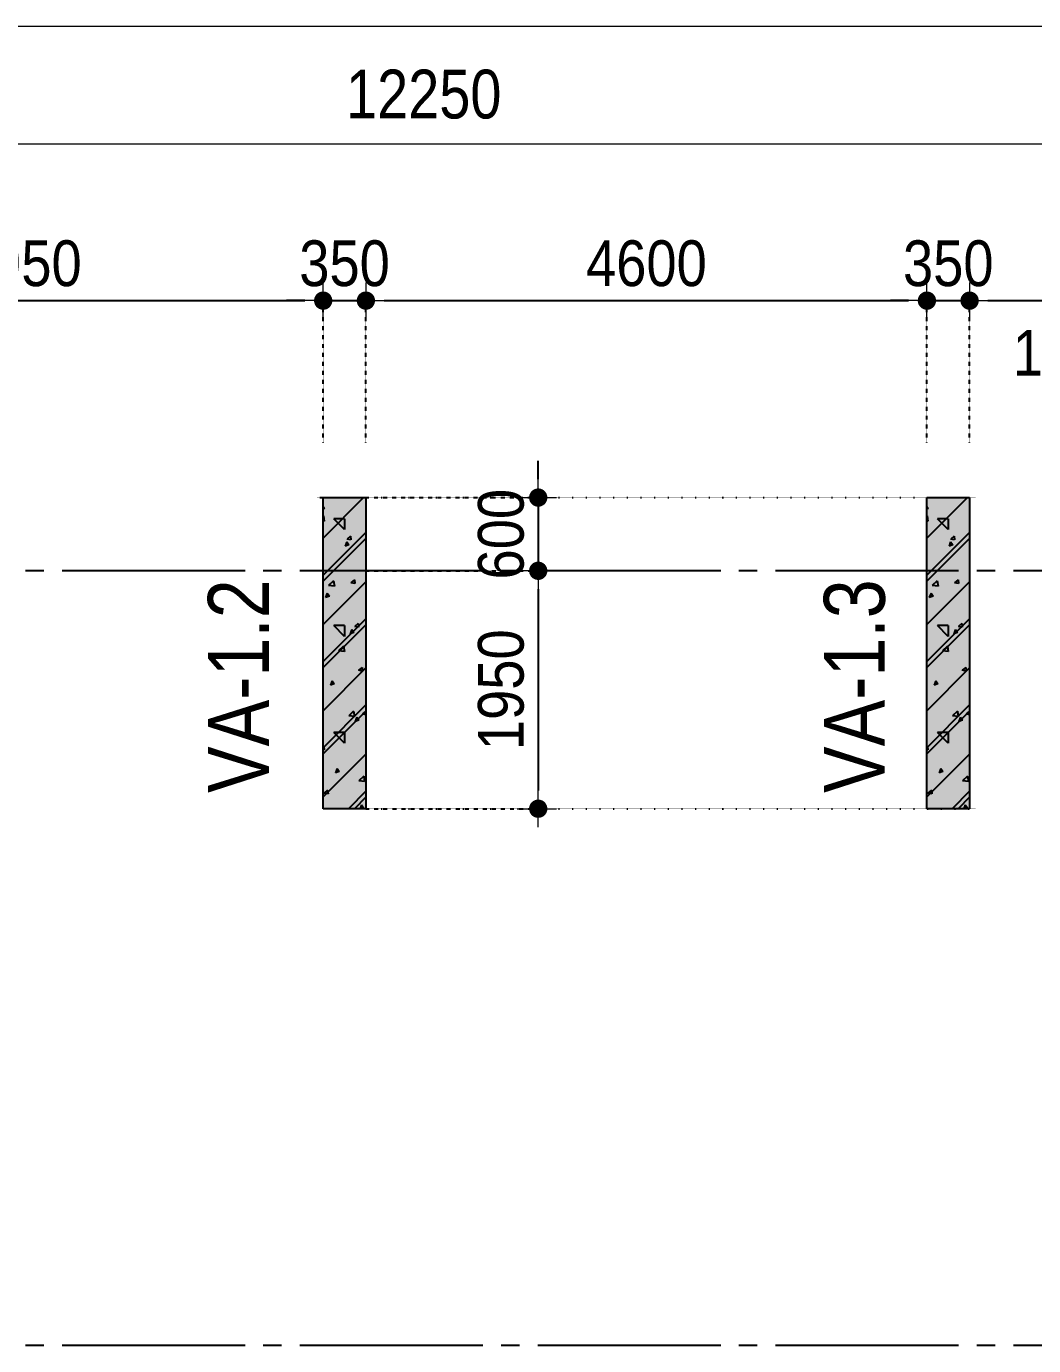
# Model space of a CAD drawing. Header units: millimetres. Extents: x -3973692 to -2843767, y 592734 to 838475.
# Drawn here: x -3145629 to -3137370, y 755881 to 766693 of the extents above; entities that cross this region are included whole.
import ezdxf
from ezdxf.enums import TextEntityAlignment as Align

# ---------------------------------------------------------------- set-up
doc = ezdxf.new("R2010")
doc.units = ezdxf.units.MM
doc.header["$MEASUREMENT"] = 0
doc.header["$PDMODE"] = 3
doc.header["$PDSIZE"] = -20
for name, pattern in [('CHG_XX_Luoi truc-Block A$0$MB_Luoi truc-150-TWA$0$Center101', [13, 10, -1, 1, -1]), ('DIVIDE2', [15.875, 6.35, -3.175, 0, -3.175, 0, -3.175]), ('DOT2', [0.125, 0, -0.125]), ('HIDDEN5', [2.8375, 1.25, -1.5875])]:
    doc.linetypes.add(name, pattern=pattern)
doc.layers.get('0').update_dxf_attribs({"lineweight": 9})
doc.layers.get('Defpoints').update_dxf_attribs({"color": 10, "lineweight": 0})
for name, color, linetype, lineweight in [("'S_General_Dim_1", 1, 'Continuous', 18), ("'S_General_Divide_3 Intermediate", 3, 'DIVIDE2', 40), ('CHG_XX_Cot_Block A-T4-7$0$DBAO', 3, 'Continuous', 13), ('CHG_XX_Luoi truc-Block A$0$Dim 200', 1, 'Continuous', 5), ('TEXT', 7, 'Continuous', 15)]:
    doc.layers.add(name, color=color, linetype=linetype, lineweight=lineweight)
for name, color, linetype in [('CHG_XX_Cot_Block A-T4-7$0$mb_cot tang 9-13 twa$0$Concrete Hatch', 218, 'Continuous'), ('CHG_XX_Cot_Block A-T4-7$0$mb_cot tang 9-13 twa$0$Concrete Line', 6, 'Continuous'), ('CHG_XX_Cot_Block A-T4-7$0$mb_cot tang 9-13 twa$0$Concrete Solid', 216, 'Continuous'), ('CHG_XX_Luoi truc-Block A$0$MB_Luoi truc-150-TWA$0$Grid', 34, 'Continuous'), ('CHG_XX_Luoi truc-Block A$0$MB_Luoi truc-150-TWA$0$Grid Line', 251, 'CHG_XX_Luoi truc-Block A$0$MB_Luoi truc-150-TWA$0$Center101'), ('dim', 1, 'Continuous')]:
    doc.layers.add(name, color=color, linetype=linetype)
doc.styles.add('arial', font='arial.ttf', dxfattribs={"width": 0.85})
doc.styles.add('CHG_XX_Luoi truc-Block A$0$MB_Luoi truc-150-TWA$0$Grid A-F$0$VNI-HelveCB', font='')
doc.styles.add('CHG_XX_Luoi truc-Block A$0$Star-HelCon', font='')
doc.styles.add('TTP-HelCon', font='')
doc.styles.get('CHG_XX_Luoi truc-Block A$0$MB_Luoi truc-150-TWA$0$Grid A-F$0$VNI-HelveCB').set_extended_font_data('VNI-Helve-Condense', bold=True)
doc.styles.get('CHG_XX_Luoi truc-Block A$0$Star-HelCon').set_extended_font_data('VNI-Helve-Condense')
doc.styles.get('TTP-HelCon').set_extended_font_data('VNI-Helve-Condense')
doc.dimstyles.new('150', dxfattribs={"dimscale": 150, "dimtxt": 2.5, "dimasz": 1, "dimexe": 0, "dimexo": 0, "dimgap": 0.75, "dimtad": 1, "dimdec": 0, "dimzin": 9, "dimdsep": 46, "dimtxsty": 'arial', "dimblk1": 'DIMDOT', "dimblk2": 'DIMDOT', "dimsah": 1, "dimcen": 2, "dimdle": 3, "dimclre": 8, "dimclrt": 2, "dimadec": 0, "dimazin": 0, "dimtfac": 1, "dimtdec": 0, "dimtix": 1, "dimtmove": 2, "dimatfit": 3, "dimldrblk": 'DIMPIJL', "dimfxl": 1, "dimtvp": 1.8, "dimtolj": 1, "dimtzin": 0, "dimarcsym": 0})
doc.dimstyles.new('CHG_XX_Luoi truc-Block A$0$Dim 200', dxfattribs={"dimscale": 200, "dimtxt": 2, "dimasz": 0.7, "dimexe": 1, "dimexo": 1, "dimgap": 1, "dimtad": 1, "dimdec": 0, "dimzin": 12, "dimdsep": 46, "dimtxsty": 'CHG_XX_Luoi truc-Block A$0$Star-HelCon', "dimblk": 'CHG_XX_Luoi truc-Block A$0$_Dot', "dimcen": 1, "dimclrd": 256, "dimclre": 256, "dimclrt": 3, "dimadec": 0, "dimazin": 0, "dimtfac": 1, "dimtdec": 0, "dimtix": 1, "dimtmove": 2, "dimatfit": 3, "dimldrblk": 'CHG_XX_Luoi truc-Block A$0$HTT Arrow 30', "dimfxl": 1, "dimtolj": 1, "dimtzin": 0, "dimarcsym": 0})

# ---------------------------------------------------------------- blocks, each defined once
blk = doc.blocks.new('CHG_XX_Luoi truc-Block A$0$_Dot')
at = {"color": 0, "linetype": 'ByBlock', "lineweight": -2}
blk.add_line((-0.5, 0), (-1, 0), dxfattribs=at)
at = {"color": 0, "linetype": 'ByBlock', "const_width": 0.5}
blk.add_lwpolyline([(-0.25, 0, 1), (0.25, 0, 1)], format="xyb", close=True, dxfattribs=at)
blk = doc.blocks.new('*D3005')
at = {"layer": 'CHG_XX_Luoi truc-Block A$0$Dim 200', "lineweight": -2, "transparency": 16777216}
for p, q in [((0, 154891), (0, 155960)), ((12250, 154891), (12250, 155960)), ((140, 155760), (12110, 155760))]:
    blk.add_line(p, q, dxfattribs=at)
at = {"layer": 'Defpoints', "color": 0, "transparency": 16777216}
for p in [(12250, 155760), (0, 154691), (12250, 154691)]:
    blk.add_point(p, dxfattribs=at)
at = {"layer": 'CHG_XX_Luoi truc-Block A$0$Dim 200', "lineweight": -2, "transparency": 16777216, "xscale": 140, "yscale": 140, "zscale": 140, "rotation": 180}
blk.add_blockref('CHG_XX_Luoi truc-Block A$0$_Dot', (0, 155760), dxfattribs=at)
at = {"layer": 'CHG_XX_Luoi truc-Block A$0$Dim 200', "lineweight": -2, "transparency": 16777216, "xscale": 140, "yscale": 140, "zscale": 140}
blk.add_blockref('CHG_XX_Luoi truc-Block A$0$_Dot', (12250, 155760), dxfattribs=at)
at = {"layer": 'CHG_XX_Luoi truc-Block A$0$Dim 200', "color": 3, "transparency": 16777216, "insert": (6125, 156164), "char_height": 400, "attachment_point": 5, "style": 'CHG_XX_Luoi truc-Block A$0$Star-HelCon'}
blk.add_mtext('\\A1;12250', dxfattribs=at)
blk = doc.blocks.new('CHG_XX_Luoi truc-Block A$0$HTT Arrow 30')
blk.add_hatch(color=256).paths.add_polyline_path([(-2.5, 0.375), (-2.5, -0.375), (0, 0)])
at = {"color": 0, "linetype": 'ByBlock', "lineweight": -2}
for p, q in [((0, 0), (-2.5, 0.375)), ((-2.5, -0.375), (-2.5, 0.375)), ((0, 0), (-2.5, -0.375))]:
    blk.add_line(p, q, dxfattribs=at)
blk = doc.blocks.new('*D3010')
at = {"layer": 'CHG_XX_Luoi truc-Block A$0$Dim 200', "lineweight": -2, "transparency": 16777216}
for p, q in [((0, 154891), (0, 156922)), ((54650, 154891), (54650, 156922)), ((140, 156722), (54510, 156722))]:
    blk.add_line(p, q, dxfattribs=at)
at = {"layer": 'Defpoints', "color": 0, "transparency": 16777216}
for p in [(54650, 156722), (0, 154691), (54650, 154691)]:
    blk.add_point(p, dxfattribs=at)
at = {"layer": 'CHG_XX_Luoi truc-Block A$0$Dim 200', "lineweight": -2, "transparency": 16777216, "xscale": 140, "yscale": 140, "zscale": 140, "rotation": 180}
blk.add_blockref('CHG_XX_Luoi truc-Block A$0$_Dot', (0, 156722), dxfattribs=at)
at = {"layer": 'CHG_XX_Luoi truc-Block A$0$Dim 200', "lineweight": -2, "transparency": 16777216, "xscale": 140, "yscale": 140, "zscale": 140}
blk.add_blockref('CHG_XX_Luoi truc-Block A$0$_Dot', (54650, 156722), dxfattribs=at)
at = {"layer": 'CHG_XX_Luoi truc-Block A$0$Dim 200', "color": 3, "transparency": 16777216, "insert": (27325, 157126), "char_height": 400, "attachment_point": 5, "style": 'CHG_XX_Luoi truc-Block A$0$Star-HelCon'}
blk.add_mtext('\\A1;54650', dxfattribs=at)
blk = doc.blocks.new('*U3014')
at = {"layer": 'CHG_XX_Luoi truc-Block A$0$MB_Luoi truc-150-TWA$0$Grid Line'}
blk.add_line((0, 0), (0, 404), dxfattribs=at)
at = {"layer": 'CHG_XX_Luoi truc-Block A$0$MB_Luoi truc-150-TWA$0$Grid', "lineweight": -2, "style": 'CHG_XX_Luoi truc-Block A$0$MB_Luoi truc-150-TWA$0$Grid A-F$0$VNI-HelveCB'}
for tag, p in [('GRIDSUB', (0, 413)), ('GRID', (0, -9))]:
    blk.add_attdef(tag, text='', height=5, dxfattribs=at).set_placement(p, align=Align.MIDDLE)
blk = doc.blocks.new('*U3013')
at = {"layer": 'CHG_XX_Luoi truc-Block A$0$MB_Luoi truc-150-TWA$0$Grid Line'}
blk.add_line((0, 0), (0, 403), dxfattribs=at)
at = {"layer": 'CHG_XX_Luoi truc-Block A$0$MB_Luoi truc-150-TWA$0$Grid', "lineweight": -2, "style": 'CHG_XX_Luoi truc-Block A$0$MB_Luoi truc-150-TWA$0$Grid A-F$0$VNI-HelveCB'}
for tag, p in [('GRIDSUB', (0, 412)), ('GRID', (0, -9))]:
    blk.add_attdef(tag, text='', height=5, dxfattribs=at).set_placement(p, align=Align.MIDDLE)
blk = doc.blocks.new('a')
at = {"layer": 'TEXT', "color": 3, "style": 'TTP-HelCon'}
for s, p in [('VA-1.2', (4855, -1811)), ('VA-1.3', (9905, -1811))]:
    blk.add_text(s, height=500, rotation=90, dxfattribs=at).set_placement(p)
blk = doc.blocks.new('DIMDOT')
for p, q in [((0, -1), (0, 1)), ((1, 0), (-1, 0))]:
    blk.add_line(p, q)
at = {"const_width": 0.5}
blk.add_lwpolyline([(-0.25, 0, 1), (0.25, 0, 1)], format="xyb", close=True, dxfattribs=at)
blk = doc.blocks.new('*D535')
at = {"layer": "'S_General_Dim_1", "color": 8, "linetype": 'HIDDEN5', "lineweight": -2, "transparency": 16777216}
for p, q in [((-3148145, 763281), (-3148145, 764445)), ((-3143195, 763281), (-3143195, 764445))]:
    blk.add_line(p, q, dxfattribs=at)
at = {"layer": "'S_General_Dim_1", "color": 0, "lineweight": -2, "transparency": 16777216}
blk.add_line((-3147995, 764445), (-3143345, 764445), dxfattribs=at)
at = {"layer": 'Defpoints', "color": 0, "transparency": 16777216}
for p in [(-3143195, 764445), (-3148145, 763281), (-3143195, 763281)]:
    blk.add_point(p, dxfattribs=at)
at = {"layer": "'S_General_Dim_1", "color": 0, "lineweight": -2, "transparency": 16777216, "xscale": 150, "yscale": 150, "zscale": 150, "rotation": 180}
blk.add_blockref('DIMDOT', (-3148145, 764445), dxfattribs=at)
at = {"layer": "'S_General_Dim_1", "color": 0, "lineweight": -2, "transparency": 16777216, "xscale": 150, "yscale": 150, "zscale": 150}
blk.add_blockref('DIMDOT', (-3143195, 764445), dxfattribs=at)
at = {"layer": "'S_General_Dim_1", "color": 2, "transparency": 16777216, "insert": (-3145670, 764749), "char_height": 375, "attachment_point": 5, "style": 'arial'}
blk.add_mtext('\\A1;4950', dxfattribs=at)
blk = doc.blocks.new('DIMPIJL')
at = {"linetype": 'ByBlock'}
blk.add_solid([(-2.5, 0.417), (-2.5, -0.417), (0, 0)], dxfattribs=at)
blk = doc.blocks.new('*D536')
at = {"layer": "'S_General_Dim_1", "color": 0, "lineweight": -2, "transparency": 16777216}
for p, q in [((-3143345, 764445), (-3143495, 764445)), ((-3143195, 764445), (-3142845, 764445)), ((-3142695, 764445), (-3142545, 764445))]:
    blk.add_line(p, q, dxfattribs=at)
at = {"layer": "'S_General_Dim_1", "color": 8, "linetype": 'HIDDEN5', "lineweight": -2, "transparency": 16777216}
for p, q in [((-3143195, 763281), (-3143195, 764445)), ((-3142845, 763281), (-3142845, 764445))]:
    blk.add_line(p, q, dxfattribs=at)
at = {"layer": 'Defpoints', "color": 0, "transparency": 16777216}
for p in [(-3142845, 764445), (-3143195, 763281), (-3142845, 763281)]:
    blk.add_point(p, dxfattribs=at)
at = {"layer": "'S_General_Dim_1", "color": 0, "lineweight": -2, "transparency": 16777216, "xscale": 150, "yscale": 150, "zscale": 150}
blk.add_blockref('DIMDOT', (-3143195, 764445), dxfattribs=at)
at = {"layer": "'S_General_Dim_1", "color": 0, "lineweight": -2, "transparency": 16777216, "xscale": 150, "yscale": 150, "zscale": 150, "rotation": 180}
blk.add_blockref('DIMDOT', (-3142845, 764445), dxfattribs=at)
at = {"layer": "'S_General_Dim_1", "color": 2, "transparency": 16777216, "insert": (-3143020, 764749), "char_height": 375, "attachment_point": 5, "style": 'arial'}
blk.add_mtext('\\A1;350', dxfattribs=at)
blk = doc.blocks.new('*D537')
at = {"layer": "'S_General_Dim_1", "color": 8, "linetype": 'HIDDEN5', "lineweight": -2, "transparency": 16777216}
for p, q in [((-3142845, 763281), (-3142845, 764445)), ((-3138245, 763281), (-3138245, 764445))]:
    blk.add_line(p, q, dxfattribs=at)
at = {"layer": "'S_General_Dim_1", "color": 0, "lineweight": -2, "transparency": 16777216}
blk.add_line((-3142695, 764445), (-3138395, 764445), dxfattribs=at)
at = {"layer": 'Defpoints', "color": 0, "transparency": 16777216}
for p in [(-3138245, 764445), (-3142845, 763281), (-3138245, 763281)]:
    blk.add_point(p, dxfattribs=at)
at = {"layer": "'S_General_Dim_1", "color": 0, "lineweight": -2, "transparency": 16777216, "xscale": 150, "yscale": 150, "zscale": 150, "rotation": 180}
blk.add_blockref('DIMDOT', (-3142845, 764445), dxfattribs=at)
at = {"layer": "'S_General_Dim_1", "color": 0, "lineweight": -2, "transparency": 16777216, "xscale": 150, "yscale": 150, "zscale": 150}
blk.add_blockref('DIMDOT', (-3138245, 764445), dxfattribs=at)
at = {"layer": "'S_General_Dim_1", "color": 2, "transparency": 16777216, "insert": (-3140545, 764749), "char_height": 375, "attachment_point": 5, "style": 'arial'}
blk.add_mtext('\\A1;4600', dxfattribs=at)
blk = doc.blocks.new('*D538')
at = {"layer": "'S_General_Dim_1", "color": 0, "lineweight": -2, "transparency": 16777216}
for p, q in [((-3138395, 764445), (-3138545, 764445)), ((-3138245, 764445), (-3137895, 764445)), ((-3137745, 764445), (-3137595, 764445))]:
    blk.add_line(p, q, dxfattribs=at)
at = {"layer": "'S_General_Dim_1", "color": 8, "linetype": 'HIDDEN5', "lineweight": -2, "transparency": 16777216}
for p, q in [((-3138245, 763281), (-3138245, 764445)), ((-3137895, 763281), (-3137895, 764445))]:
    blk.add_line(p, q, dxfattribs=at)
at = {"layer": 'Defpoints', "color": 0, "transparency": 16777216}
for p in [(-3137895, 764445), (-3138245, 763281), (-3137895, 763281)]:
    blk.add_point(p, dxfattribs=at)
at = {"layer": "'S_General_Dim_1", "color": 0, "lineweight": -2, "transparency": 16777216, "xscale": 150, "yscale": 150, "zscale": 150}
blk.add_blockref('DIMDOT', (-3138245, 764445), dxfattribs=at)
at = {"layer": "'S_General_Dim_1", "color": 0, "lineweight": -2, "transparency": 16777216, "xscale": 150, "yscale": 150, "zscale": 150, "rotation": 180}
blk.add_blockref('DIMDOT', (-3137895, 764445), dxfattribs=at)
at = {"layer": "'S_General_Dim_1", "color": 2, "transparency": 16777216, "insert": (-3138070, 764749), "char_height": 375, "attachment_point": 5, "style": 'arial'}
blk.add_mtext('\\A1;350', dxfattribs=at)
blk = doc.blocks.new('*D539')
at = {"layer": "'S_General_Dim_1", "color": 8, "linetype": 'HIDDEN5', "lineweight": -2, "transparency": 16777216}
for p, q in [((-3137895, 763281), (-3137895, 764445)), ((-3136245, 763281), (-3136245, 764445))]:
    blk.add_line(p, q, dxfattribs=at)
at = {"layer": "'S_General_Dim_1", "color": 0, "lineweight": -2, "transparency": 16777216}
blk.add_line((-3137745, 764445), (-3136395, 764445), dxfattribs=at)
at = {"layer": 'Defpoints', "color": 0, "transparency": 16777216}
for p in [(-3136245, 764445), (-3137895, 763281), (-3136245, 763281)]:
    blk.add_point(p, dxfattribs=at)
at = {"layer": "'S_General_Dim_1", "color": 0, "lineweight": -2, "transparency": 16777216, "xscale": 150, "yscale": 150, "zscale": 150, "rotation": 180}
blk.add_blockref('DIMDOT', (-3137895, 764445), dxfattribs=at)
at = {"layer": "'S_General_Dim_1", "color": 0, "lineweight": -2, "transparency": 16777216, "xscale": 150, "yscale": 150, "zscale": 150}
blk.add_blockref('DIMDOT', (-3136245, 764445), dxfattribs=at)
at = {"layer": "'S_General_Dim_1", "color": 2, "transparency": 16777216, "insert": (-3137045, 764015), "char_height": 375, "attachment_point": 5, "style": 'arial'}
blk.add_mtext('\\A1;1650', dxfattribs=at)
blk = doc.blocks.new('*D562')
at = {"layer": "'S_General_Dim_1", "color": 0, "lineweight": -2, "transparency": 16777216}
for p, q in [((-3141432, 762981), (-3141432, 763131)), ((-3141432, 762831), (-3141432, 762231)), ((-3141432, 762081), (-3141432, 761931))]:
    blk.add_line(p, q, dxfattribs=at)
at = {"layer": "'S_General_Dim_1", "color": 8, "linetype": 'HIDDEN5', "lineweight": -2, "transparency": 16777216}
for p, q in [((-3143245, 762831), (-3141432, 762831)), ((-3142845, 762231), (-3141432, 762231))]:
    blk.add_line(p, q, dxfattribs=at)
at = {"layer": 'Defpoints', "color": 0, "transparency": 16777216}
for p in [(-3143245, 762831), (-3142845, 762231), (-3141432, 762231)]:
    blk.add_point(p, dxfattribs=at)
at = {"layer": "'S_General_Dim_1", "color": 0, "lineweight": -2, "transparency": 16777216, "xscale": 150, "yscale": 150, "zscale": 150}
for p, rotation in [((-3141432, 762831), 270), ((-3141432, 762231), 90)]:
    blk.add_blockref('DIMDOT', p, dxfattribs=dict(at, rotation=rotation))
at = {"layer": "'S_General_Dim_1", "color": 2, "transparency": 16777216, "insert": (-3141736, 762531), "char_height": 375, "attachment_point": 5, "rotation": 90, "style": 'arial'}
blk.add_mtext('\\A1;600', dxfattribs=at)
blk = doc.blocks.new('*D563')
at = {"layer": "'S_General_Dim_1", "color": 8, "linetype": 'HIDDEN5', "lineweight": -2, "transparency": 16777216}
for p, q in [((-3142845, 762231), (-3141432, 762231)), ((-3142845, 760281), (-3141432, 760281))]:
    blk.add_line(p, q, dxfattribs=at)
at = {"layer": "'S_General_Dim_1", "color": 0, "lineweight": -2, "transparency": 16777216}
blk.add_line((-3141432, 762081), (-3141432, 760431), dxfattribs=at)
at = {"layer": 'Defpoints', "color": 0, "transparency": 16777216}
for p in [(-3142845, 762231), (-3142845, 760281), (-3141432, 760281)]:
    blk.add_point(p, dxfattribs=at)
at = {"layer": "'S_General_Dim_1", "color": 0, "lineweight": -2, "transparency": 16777216, "xscale": 150, "yscale": 150, "zscale": 150}
for p, rotation in [((-3141432, 762231), 90), ((-3141432, 760281), 270)]:
    blk.add_blockref('DIMDOT', p, dxfattribs=dict(at, rotation=rotation))
at = {"layer": "'S_General_Dim_1", "color": 2, "transparency": 16777216, "insert": (-3141736, 761256), "char_height": 375, "attachment_point": 5, "rotation": 90, "style": 'arial'}
blk.add_mtext('\\A1;1950', dxfattribs=at)
blk = doc.blocks.new('CHG_XX_Luoi truc-Block A')
at = {"layer": 'CHG_XX_Luoi truc-Block A$0$MB_Luoi truc-150-TWA$0$Grid', "xscale": -150, "yscale": 150, "zscale": 150, "rotation": 90}
for name, p in [('*U3013', (57309.5, 152259.6)), ('*U3014', (57309.5, 145909.6))]:
    blk.add_blockref(name, p, dxfattribs=at)
at = {"layer": 'CHG_XX_Luoi truc-Block A$0$Dim 200'}
for base, p2, picture, middle in [((54650, 156721.8), (54650, 154691.4), '*D3010', (27325, 157126)), ((12250, 155759.6), (12250, 154691.4), '*D3005', (6125, 156163.9))]:
    dim = blk.add_linear_dim(base=base, p1=(0, 154691.4), p2=p2, dimstyle='CHG_XX_Luoi truc-Block A$0$Dim 200', dxfattribs=at)
    dim.commit()
    dim.dimension.update_dxf_attribs({"geometry": picture, "text_midpoint": middle})
blk = doc.blocks.new('CHG_XX_Cot_Block A-T4-7')
at = {"layer": 'CHG_XX_Cot_Block A-T4-7$0$mb_cot tang 9-13 twa$0$Concrete Solid'}
for points in [[(8020252, 1238434), (8020602, 1238434), (8020602, 1235884), (8020252, 1235884)], [(8025202, 1238434), (8025552, 1238434), (8025552, 1235884), (8025202, 1235884)]]:
    blk.add_hatch(color=256, dxfattribs=at).paths.add_polyline_path(points)
at = {"layer": 'CHG_XX_Cot_Block A-T4-7$0$mb_cot tang 9-13 twa$0$Concrete Hatch'}
for p, q in [((8020584, 1238434), (8020252, 1238101)), ((8025534, 1238434), (8025202, 1238101)), ((8020252, 1238360), (8020263, 1238344)), ((8020263, 1238344), (8020252, 1238341)), ((8025202, 1238360), (8025213, 1238344)), ((8025213, 1238344), (8025202, 1238341)), ((8020254, 1238285), (8020252, 1238283)), ((8020261, 1238240), (8020252, 1238241)), ((8020254, 1238285), (8020261, 1238240)), ((8020427, 1238259), (8020340, 1238259)), ((8020427, 1238171), (8020340, 1238259)), ((8020427, 1238259), (8020427, 1238171)), ((8025204, 1238285), (8025202, 1238283)), ((8025211, 1238240), (8025202, 1238241)), ((8025204, 1238285), (8025211, 1238240)), ((8025377, 1238259), (8025290, 1238259)), ((8025377, 1238171), (8025290, 1238259)), ((8025377, 1238259), (8025377, 1238171)), ((8020602, 1238148), (8020252, 1237798)), ((8020477, 1238118), (8020448, 1238094)), ((8020477, 1238118), (8020479, 1238088)), ((8025552, 1238148), (8025202, 1237798)), ((8025427, 1238118), (8025398, 1238094)), ((8025427, 1238118), (8025429, 1238088)), ((8020602, 1238098), (8020252, 1237748)), ((8020447, 1238071), (8020434, 1238036)), ((8020464, 1238046), (8020434, 1238036)), ((8020447, 1238071), (8020464, 1238046)), ((8020479, 1238088), (8020448, 1238094)), ((8025552, 1238098), (8025202, 1237748)), ((8025397, 1238071), (8025384, 1238036)), ((8025414, 1238046), (8025384, 1238036)), ((8025397, 1238071), (8025414, 1238046)), ((8025429, 1238088), (8025398, 1238094)), ((8020602, 1237744), (8020252, 1237394)), ((8020337, 1237751), (8020296, 1237712)), ((8020344, 1237707), (8020296, 1237712)), ((8020337, 1237751), (8020344, 1237707)), ((8020508, 1237760), (8020479, 1237736)), ((8020511, 1237730), (8020479, 1237736)), ((8020508, 1237760), (8020511, 1237730)), ((8025552, 1237744), (8025202, 1237394)), ((8025287, 1237751), (8025246, 1237712)), ((8025294, 1237707), (8025246, 1237712)), ((8025287, 1237751), (8025294, 1237707)), ((8025458, 1237760), (8025429, 1237736)), ((8025461, 1237730), (8025429, 1237736)), ((8025458, 1237760), (8025461, 1237730)), ((8020286, 1237651), (8020272, 1237616)), ((8020303, 1237626), (8020272, 1237616)), ((8020286, 1237651), (8020303, 1237626)), ((8025236, 1237651), (8025222, 1237616)), ((8025253, 1237626), (8025222, 1237616)), ((8025236, 1237651), (8025253, 1237626)), ((8020602, 1237441), (8020252, 1237091)), ((8020602, 1237391), (8020252, 1237041)), ((8020427, 1237384), (8020340, 1237384)), ((8020427, 1237296), (8020340, 1237384)), ((8020427, 1237384), (8020427, 1237296)), ((8020487, 1237352), (8020474, 1237317)), ((8020487, 1237352), (8020504, 1237327)), ((8020540, 1237401), (8020511, 1237377)), ((8020542, 1237371), (8020511, 1237377)), ((8020540, 1237401), (8020542, 1237371)), ((8025552, 1237441), (8025202, 1237091)), ((8025552, 1237391), (8025202, 1237041)), ((8025377, 1237384), (8025290, 1237384)), ((8025377, 1237296), (8025290, 1237384)), ((8025377, 1237384), (8025377, 1237296)), ((8025437, 1237352), (8025424, 1237317)), ((8025437, 1237352), (8025454, 1237327)), ((8025490, 1237401), (8025461, 1237377)), ((8025492, 1237371), (8025461, 1237377)), ((8025490, 1237401), (8025492, 1237371)), ((8020504, 1237327), (8020474, 1237317)), ((8025454, 1237327), (8025424, 1237317)), ((8020420, 1237217), (8020379, 1237178)), ((8020426, 1237173), (8020379, 1237178)), ((8020420, 1237217), (8020426, 1237173)), ((8025370, 1237217), (8025329, 1237178)), ((8025376, 1237173), (8025329, 1237178)), ((8025370, 1237217), (8025376, 1237173)), ((8020602, 1237037), (8020252, 1236687)), ((8020571, 1237042), (8020542, 1237018)), ((8020573, 1237012), (8020542, 1237018)), ((8020571, 1237042), (8020573, 1237012)), ((8025552, 1237037), (8025202, 1236687)), ((8025521, 1237042), (8025492, 1237018)), ((8025523, 1237012), (8025492, 1237018)), ((8025521, 1237042), (8025523, 1237012)), ((8020326, 1236932), (8020313, 1236897)), ((8020326, 1236932), (8020343, 1236907)), ((8025276, 1236932), (8025263, 1236897)), ((8025276, 1236932), (8025293, 1236907)), ((8020343, 1236907), (8020313, 1236897)), ((8025293, 1236907), (8025263, 1236897)), ((8020602, 1236734), (8020252, 1236384)), ((8025552, 1236734), (8025202, 1236384)), ((8020602, 1236684), (8020252, 1236334)), ((8020502, 1236684), (8020462, 1236645)), ((8020509, 1236639), (8020462, 1236645)), ((8020502, 1236684), (8020509, 1236639)), ((8020527, 1236634), (8020514, 1236599)), ((8020544, 1236609), (8020514, 1236599)), ((8020527, 1236634), (8020544, 1236609)), ((8020602, 1236684), (8020574, 1236660)), ((8020602, 1236654), (8020574, 1236660)), ((8025552, 1236684), (8025202, 1236334)), ((8025452, 1236684), (8025412, 1236645)), ((8025459, 1236639), (8025412, 1236645)), ((8025452, 1236684), (8025459, 1236639)), ((8025477, 1236634), (8025464, 1236599)), ((8025494, 1236609), (8025464, 1236599)), ((8025477, 1236634), (8025494, 1236609)), ((8025552, 1236684), (8025524, 1236660)), ((8025552, 1236654), (8025524, 1236660)), ((8020427, 1236509), (8020340, 1236509)), ((8020427, 1236421), (8020340, 1236509)), ((8020427, 1236509), (8020427, 1236421)), ((8025377, 1236509), (8025290, 1236509)), ((8025377, 1236421), (8025290, 1236509)), ((8025377, 1236509), (8025377, 1236421)), ((8020258, 1236394), (8020252, 1236390)), ((8020258, 1236394), (8020260, 1236365)), ((8025208, 1236394), (8025202, 1236390)), ((8025208, 1236394), (8025210, 1236365)), ((8020260, 1236365), (8020252, 1236366)), ((8020602, 1236330), (8020252, 1235980)), ((8025210, 1236365), (8025202, 1236366)), ((8025552, 1236330), (8025202, 1235980)), ((8020366, 1236214), (8020353, 1236179)), ((8020383, 1236189), (8020353, 1236179)), ((8020366, 1236214), (8020383, 1236189)), ((8025316, 1236214), (8025303, 1236179)), ((8025333, 1236189), (8025303, 1236179)), ((8025316, 1236214), (8025333, 1236189)), ((8020585, 1236150), (8020544, 1236111)), ((8020592, 1236106), (8020544, 1236111)), ((8020585, 1236150), (8020592, 1236106)), ((8025535, 1236150), (8025494, 1236111)), ((8025542, 1236106), (8025494, 1236111)), ((8025535, 1236150), (8025542, 1236106)), ((8020289, 1236036), (8020260, 1236012)), ((8020292, 1236006), (8020260, 1236012)), ((8020289, 1236036), (8020292, 1236006)), ((8020602, 1236027), (8020459, 1235884)), ((8020602, 1235977), (8020509, 1235884)), ((8025239, 1236036), (8025210, 1236012)), ((8025242, 1236006), (8025210, 1236012)), ((8025239, 1236036), (8025242, 1236006)), ((8025552, 1236027), (8025409, 1235884)), ((8025552, 1235977), (8025459, 1235884)), ((8020567, 1235915), (8020555, 1235884)), ((8020584, 1235890), (8020565, 1235884)), ((8020567, 1235915), (8020584, 1235890)), ((8025517, 1235915), (8025505, 1235884)), ((8025534, 1235890), (8025515, 1235884)), ((8025517, 1235915), (8025534, 1235890))]:
    blk.add_line(p, q, dxfattribs=at)
at = {"layer": 'CHG_XX_Cot_Block A-T4-7$0$mb_cot tang 9-13 twa$0$Concrete Line'}
for p, q in [((8020252, 1238434), (8020602, 1238434)), ((8020252, 1235884), (8020252, 1238434)), ((8020602, 1238434), (8020602, 1235884)), ((8025202, 1238434), (8025552, 1238434)), ((8025202, 1235884), (8025202, 1238434)), ((8025552, 1238434), (8025552, 1235884)), ((8020602, 1235884), (8020252, 1235884)), ((8025552, 1235884), (8025202, 1235884))]:
    blk.add_line(p, q, dxfattribs=at)
at = {"layer": 'CHG_XX_Cot_Block A-T4-7$0$DBAO'}
blk.add_blockref('CHG_XX_Luoi truc-Block A', (8014952, 1085574), dxfattribs=at)

msp = doc.modelspace()

# ---------------------------------------------------------------- linework, layer by layer
at = {"layer": 'dim', "linetype": 'DOT2', "ltscale": 10}
for p, q in [((-3142845.2, 762830.6), (-3137845.2, 762830.6)), ((-3142845.2, 760280.6), (-3137845.2, 760280.6))]:
    msp.add_line(p, q, dxfattribs=at)

# ---------------------------------------------------------------- block references
at = {"layer": "'S_General_Divide_3 Intermediate"}
msp.add_blockref('CHG_XX_Cot_Block A-T4-7', (-11163447.5, -475602.7), dxfattribs=at)
at = {"layer": 'TEXT'}
msp.add_blockref('a', (-3148495.2, 762221), dxfattribs=at)

# ---------------------------------------------------------------- dimensions: what is measured, and where the dimension line sits
at = {"layer": "'S_General_Dim_1"}
for base, p1, p2, picture, middle in [((-3143195.2, 764445.1), (-3148145.2, 763281), (-3143195.2, 763281), '*D535', (-3145670.2, 764749.1)), ((-3142845.2, 764445.1), (-3143195.2, 763281), (-3142845.2, 763281), '*D536', (-3143020.2, 764749.2)), ((-3138245.2, 764445.1), (-3142845.2, 763281), (-3138245.2, 763281), '*D537', (-3140545.2, 764749.1)), ((-3137895.2, 764445.1), (-3138245.2, 763281), (-3137895.2, 763281), '*D538', (-3138070.2, 764749.2))]:
    dim = msp.add_linear_dim(base=base, p1=p1, p2=p2, dimstyle='150', dxfattribs=at)
    dim.commit()
    dim.dimension.update_dxf_attribs({"geometry": picture, "text_midpoint": middle})
dim = msp.add_linear_dim(base=(-3136245.2, 764445.1), p1=(-3137895.2, 763281), p2=(-3136245.2, 763281), dimstyle='150', dxfattribs=at)
dim.commit()
dim.dimension.update_dxf_attribs({"geometry": '*D539', "text_midpoint": (-3137045.2, 764014.9), "dimtype": 160})
for base, p1, p2, picture, middle in [((-3141431.6, 762230.6), (-3143245.2, 762830.6), (-3142845.2, 762230.6), '*D562', (-3141735.6, 762530.6)), ((-3141431.6, 760280.6), (-3142845.2, 762230.6), (-3142845.2, 760280.6), '*D563', (-3141735.6, 761255.6))]:
    dim = msp.add_linear_dim(base=base, p1=p1, p2=p2, angle=90, dimstyle='150', dxfattribs=at)
    dim.commit()
    dim.dimension.update_dxf_attribs({"geometry": picture, "text_midpoint": middle})

doc.saveas('drawing.dxf')
